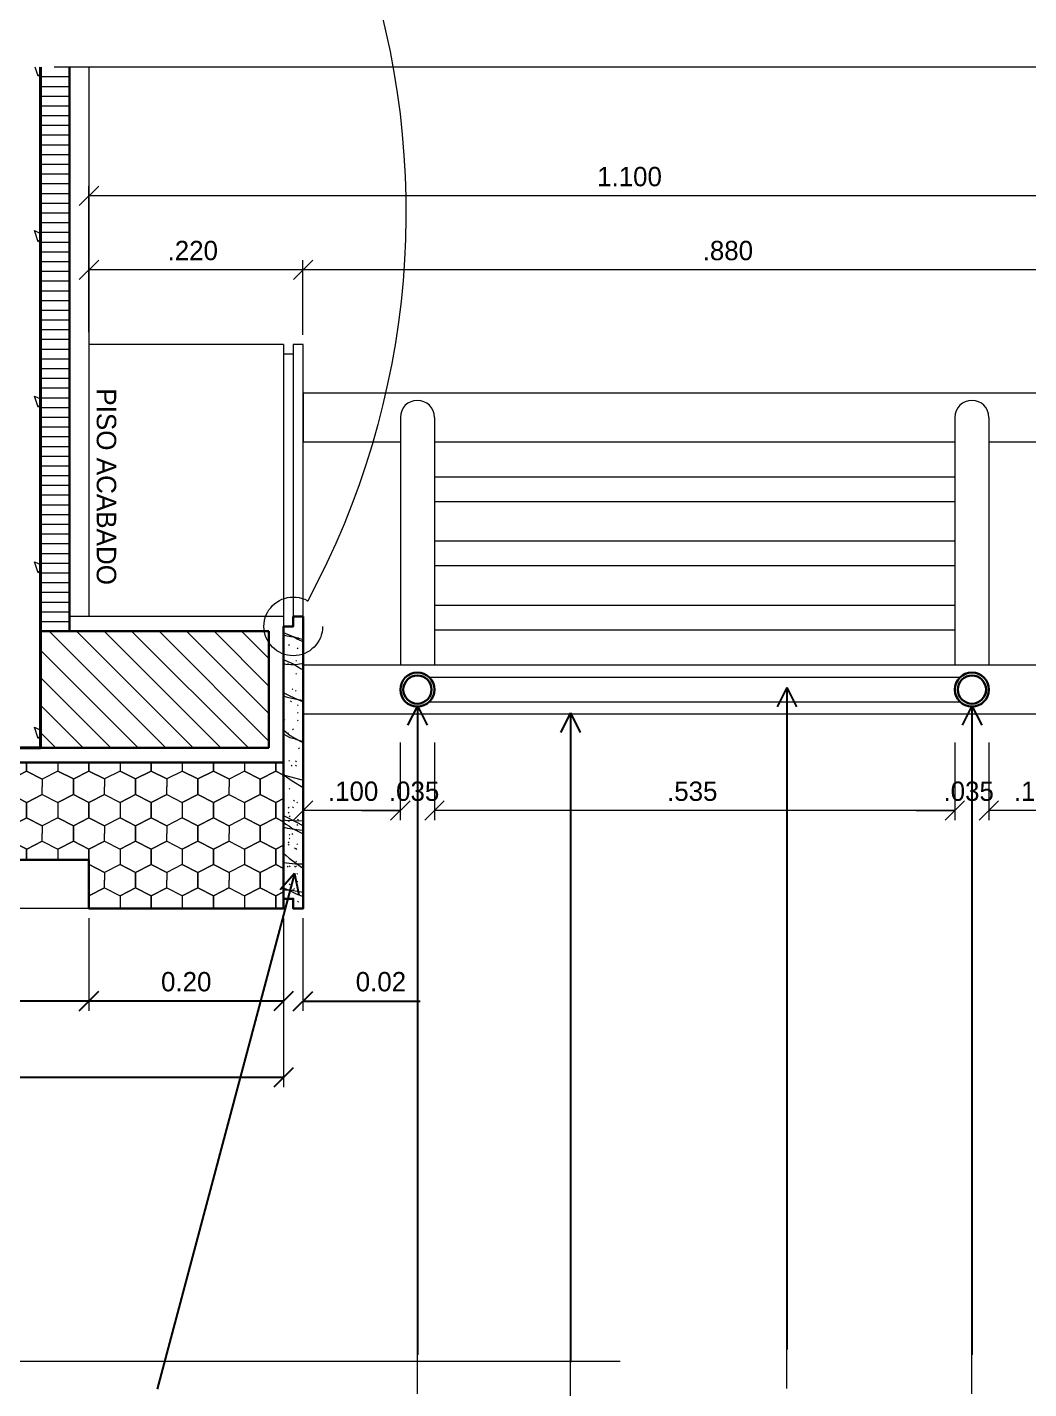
# Model space of a CAD drawing. Header units: metres. Extents: x -62 to 23, y -77 to 42.
# Drawn here: x 0.77 to 11.06, y -7 to 6.99 of the extents above; entities that cross this region are included whole.
import ezdxf
from ezdxf.enums import TextEntityAlignment as Align

# ---------------------------------------------------------------- set-up
doc = ezdxf.new("R2010")
doc.units = ezdxf.units.M
doc.header["$MEASUREMENT"] = 0
doc.linetypes.add('DGN Style 4', pattern=[3.163611, 1.580817, -0.790409, 0.001976, -0.790409])
for name, color, linetype, lineweight in [('11 - Acabamentos', 7, 'Continuous', 0), ('19 - Estrutura Metálica', 7, 'Continuous', 0), ('21 - Hachuras', 7, 'Continuous', 0), ('5 - Laje em Corte', 7, 'Continuous', 0), ('7 - Alvenaria', 7, 'Continuous', 0), ('Level 1-1', 7, 'Continuous', 0), ('Level 12', 7, 'Continuous', 0), ('Level 24-1', 7, 'Continuous', 0)]:
    doc.layers.add(name, color=color, linetype=linetype, lineweight=lineweight)
doc.styles.add('Style-CIVIL', font='CIVIL.shx')
doc.styles.add('Style-INTL_ENGINEERING', font='INTL_ENGINEERING.shx')
doc.dimstyles.get("Standard").update_dxf_attribs({"dimtxt": 0.18, "dimasz": 0.18, "dimexe": 0.18, "dimexo": 0.0625, "dimgap": 0.09, "dimtad": 0, "dimtih": 1, "dimtoh": 1, "dimdec": 4, "dimzin": 1, "dimdsep": 46, "dimtxsty": 'Standard', "dimcen": 0, "dimadec": 0, "dimazin": 0, "dimtfac": 1, "dimtdec": 4, "dimtofl": 0, "dimtmove": 0, "dimatfit": 3, "dimfxl": 0, "dimtolj": 1, "dimtzin": 1, "dimarcsym": 0})

# ---------------------------------------------------------------- blocks, each defined once
blk = doc.blocks.new('*U42')
at = {"layer": 'Level 24-1', "color": 7, "linetype": 'DGN Style 4', "lineweight": 13, "flags": 128}
for points in [[(1.4746, 0.3831), (-0.1258, 2.153)], [(-1.4409, 0.9638), (0.1573, -0.8037)]]:
    blk.add_lwpolyline(points, dxfattribs=at)
blk = doc.blocks.new('_Oblique')
at = {"color": 0, "linetype": 'ByBlock', "lineweight": -2}
blk.add_line((0.5, 0.5), (-0.5, -0.5), dxfattribs=at)
blk = doc.blocks.new('*D62')
at = {"layer": 'Defpoints', "color": 0, "linetype": 'Continuous', "lineweight": 0}
for p in [(-2.596, -2.064), (1.404, -2.064), (-2.596, -3.016)]:
    blk.add_point(p, dxfattribs=at)
at = {"layer": 'Level 1-1', "color": 2, "linetype": 'Continuous', "lineweight": 0}
for p, q in [((-2.596, -2.163), (-2.596, -3.115)), ((1.404, -2.163), (1.404, -3.115))]:
    blk.add_line(p, q, dxfattribs=at)
at = {"layer": 'Level 1-1', "color": 0, "linetype": 'Continuous', "lineweight": -2}
blk.add_line((1.404, -3.016), (-2.596, -3.016), dxfattribs=at)
at = {"layer": 'Level 1-1', "color": 0, "linetype": 'Continuous', "lineweight": -2, "xscale": 0.199, "yscale": 0.199, "zscale": 0.199, "rotation": 180}
blk.add_blockref('_Oblique', (-2.596, -3.016), dxfattribs=at)
at = {"layer": 'Level 1-1', "color": 0, "linetype": 'Continuous', "lineweight": -2, "xscale": 0.199, "yscale": 0.199, "zscale": 0.199}
blk.add_blockref('_Oblique', (1.404, -3.016), dxfattribs=at)
at = {"layer": 'Level 1-1', "color": 0, "linetype": 'Continuous', "lineweight": 0, "insert": (-0.596, -2.817), "char_height": 0.199, "attachment_point": 5, "style": 'Style-INTL_ENGINEERING'}
blk.add_mtext('0.40', dxfattribs=at)
blk = doc.blocks.new('*D61')
at = {"layer": 'Defpoints', "color": 0, "linetype": 'Continuous', "lineweight": 0}
for p in [(1.404, -2.064), (3.404, -2.064), (1.404, -3.016)]:
    blk.add_point(p, dxfattribs=at)
at = {"layer": 'Level 1-1', "color": 2, "linetype": 'Continuous', "lineweight": 0}
for p, q in [((1.404, -2.163), (1.404, -3.115)), ((3.404, -2.163), (3.404, -3.115))]:
    blk.add_line(p, q, dxfattribs=at)
at = {"layer": 'Level 1-1', "color": 0, "linetype": 'Continuous', "lineweight": -2}
blk.add_line((3.404, -3.016), (1.404, -3.016), dxfattribs=at)
at = {"layer": 'Level 1-1', "color": 0, "linetype": 'Continuous', "lineweight": -2, "xscale": 0.199, "yscale": 0.199, "zscale": 0.199, "rotation": 180}
blk.add_blockref('_Oblique', (1.404, -3.016), dxfattribs=at)
at = {"layer": 'Level 1-1', "color": 0, "linetype": 'Continuous', "lineweight": -2, "xscale": 0.199, "yscale": 0.199, "zscale": 0.199}
blk.add_blockref('_Oblique', (3.404, -3.016), dxfattribs=at)
at = {"layer": 'Level 1-1', "color": 0, "linetype": 'Continuous', "lineweight": 0, "insert": (2.404, -2.817), "char_height": 0.199, "attachment_point": 5, "style": 'Style-INTL_ENGINEERING'}
blk.add_mtext('0.20', dxfattribs=at)
blk = doc.blocks.new('*D64')
at = {"layer": 'Defpoints', "color": 0, "linetype": 'Continuous', "lineweight": 0}
for p in [(-4.596, -2.064), (3.404, -2.064), (-4.596, -3.801)]:
    blk.add_point(p, dxfattribs=at)
at = {"layer": 'Level 1-1', "color": 2, "linetype": 'Continuous', "lineweight": 0}
for p, q in [((-4.596, -2.163), (-4.596, -3.9)), ((3.404, -2.163), (3.404, -3.9))]:
    blk.add_line(p, q, dxfattribs=at)
at = {"layer": 'Level 1-1', "color": 0, "linetype": 'Continuous', "lineweight": -2}
blk.add_line((3.404, -3.801), (-4.596, -3.801), dxfattribs=at)
at = {"layer": 'Level 1-1', "color": 0, "linetype": 'Continuous', "lineweight": -2, "xscale": 0.199, "yscale": 0.199, "zscale": 0.199, "rotation": 180}
blk.add_blockref('_Oblique', (-4.596, -3.801), dxfattribs=at)
at = {"layer": 'Level 1-1', "color": 0, "linetype": 'Continuous', "lineweight": -2, "xscale": 0.199, "yscale": 0.199, "zscale": 0.199}
blk.add_blockref('_Oblique', (3.404, -3.801), dxfattribs=at)
at = {"layer": 'Level 1-1', "color": 0, "linetype": 'Continuous', "lineweight": 0, "insert": (-0.596, -3.602), "char_height": 0.199, "attachment_point": 5, "style": 'Style-INTL_ENGINEERING'}
blk.add_mtext('0.80', dxfattribs=at)
blk = doc.blocks.new('*D69')
at = {"layer": 'Defpoints'}
for p in [(1.404, 5.261), (6.904, 5.261), (1.404, 3.76), (12.404, 2.984)]:
    blk.add_point(p, dxfattribs=at)
at = {"layer": 'Level 1-1', "color": 2, "linetype": 'Continuous', "lineweight": 0}
for p, q in [((1.305, 5.161), (1.504, 5.36)), ((1.404, 3.859), (1.404, 5.36)), ((12.504, 5.36), (12.305, 5.161)), ((12.404, 3.083), (12.404, 5.36)), ((12.404, 5.261), (1.404, 5.261))]:
    blk.add_line(p, q, dxfattribs=at)
at = {"layer": 'Level 1-1', "color": 2, "linetype": 'Continuous', "lineweight": 0, "style": 'Style-INTL_ENGINEERING'}
blk.add_text('1.100', height=0.199, dxfattribs=at).set_placement((6.627, 5.459), align=Align.MIDDLE_LEFT)
blk = doc.blocks.new('*D71')
at = {"layer": 'Defpoints'}
for p in [(1.404, 4.5), (2.504, 4.5), (1.404, 3.76), (3.604, 3.734)]:
    blk.add_point(p, dxfattribs=at)
at = {"layer": 'Level 1-1', "color": 2, "linetype": 'Continuous', "lineweight": 0}
for p, q in [((1.305, 4.401), (1.504, 4.6)), ((1.404, 3.859), (1.404, 4.599)), ((3.604, 4.5), (1.404, 4.5)), ((3.704, 4.6), (3.505, 4.401)), ((3.604, 3.833), (3.604, 4.599))]:
    blk.add_line(p, q, dxfattribs=at)
at = {"layer": 'Level 1-1', "color": 2, "linetype": 'Continuous', "lineweight": 0, "style": 'Style-INTL_ENGINEERING'}
blk.add_text('.220', height=0.199, dxfattribs=at).set_placement((2.212, 4.699), align=Align.MIDDLE_LEFT)
blk = doc.blocks.new('*D70')
at = {"layer": 'Defpoints'}
for p in [(3.604, 4.5), (8.004, 4.5), (3.604, 3.734), (12.404, 2.984)]:
    blk.add_point(p, dxfattribs=at)
at = {"layer": 'Level 1-1', "color": 2, "linetype": 'Continuous', "lineweight": 0}
for p, q in [((3.505, 4.401), (3.704, 4.6)), ((3.604, 3.833), (3.604, 4.599)), ((12.404, 4.5), (3.604, 4.5)), ((12.504, 4.6), (12.305, 4.401)), ((12.404, 3.083), (12.404, 4.599))]:
    blk.add_line(p, q, dxfattribs=at)
at = {"layer": 'Level 1-1', "color": 2, "linetype": 'Continuous', "lineweight": 0, "style": 'Style-INTL_ENGINEERING'}
blk.add_text('.880', height=0.199, dxfattribs=at).set_placement((7.712, 4.699), align=Align.MIDDLE_LEFT)
blk = doc.blocks.new('*D73')
at = {"layer": 'Defpoints'}
for p in [(10.654, -0.258), (11.654, -0.258), (10.654, -1.056), (11.154, -1.056)]:
    blk.add_point(p, dxfattribs=at)
at = {"layer": 'Level 1-1', "color": 2, "linetype": 'Continuous', "lineweight": 0}
for p, q in [((10.654, -0.357), (10.654, -1.155)), ((11.654, -0.357), (11.654, -1.155)), ((10.555, -1.156), (10.754, -0.957)), ((11.754, -0.957), (11.555, -1.156)), ((11.654, -1.056), (10.654, -1.056))]:
    blk.add_line(p, q, dxfattribs=at)
at = {"layer": 'Level 1-1', "color": 2, "linetype": 'Continuous', "lineweight": 0, "style": 'Style-INTL_ENGINEERING'}
blk.add_text('.100', height=0.199, dxfattribs=at).set_placement((10.91, -0.858), align=Align.MIDDLE_LEFT)
blk = doc.blocks.new('*D74')
at = {"layer": 'Defpoints'}
for p in [(10.304, -0.258), (10.654, -0.258), (10.304, -1.056), (10.479, -1.056)]:
    blk.add_point(p, dxfattribs=at)
at = {"layer": 'Level 1-1', "color": 2, "linetype": 'Continuous', "lineweight": 0}
for p, q in [((10.304, -0.357), (10.304, -1.155)), ((10.654, -0.357), (10.654, -1.155)), ((10.404, -0.957), (10.205, -1.156)), ((10.555, -1.156), (10.754, -0.957)), ((9.905, -1.056), (10.304, -1.056)), ((11.053, -1.056), (10.654, -1.056))]:
    blk.add_line(p, q, dxfattribs=at)
at = {"layer": 'Level 1-1', "color": 2, "linetype": 'Continuous', "lineweight": 0, "style": 'Style-INTL_ENGINEERING'}
blk.add_text('.035', height=0.199, dxfattribs=at).set_placement((10.187, -0.858), align=Align.MIDDLE_LEFT)
blk = doc.blocks.new('*D75')
at = {"layer": 'Defpoints'}
for p in [(4.954, -0.258), (10.304, -0.258), (4.954, -1.056), (7.629, -1.056)]:
    blk.add_point(p, dxfattribs=at)
at = {"layer": 'Level 1-1', "color": 2, "linetype": 'Continuous', "lineweight": 0}
for p, q in [((4.954, -0.357), (4.954, -1.155)), ((10.304, -0.357), (10.304, -1.155)), ((4.855, -1.156), (5.054, -0.957)), ((10.404, -0.957), (10.205, -1.156)), ((10.304, -1.056), (4.954, -1.056))]:
    blk.add_line(p, q, dxfattribs=at)
at = {"layer": 'Level 1-1', "color": 2, "linetype": 'Continuous', "lineweight": 0, "style": 'Style-INTL_ENGINEERING'}
blk.add_text('.535', height=0.199, dxfattribs=at).set_placement((7.346, -0.858), align=Align.MIDDLE_LEFT)
blk = doc.blocks.new('*D76')
at = {"layer": 'Defpoints'}
for p in [(4.604, -0.258), (4.954, -0.258), (4.604, -1.056), (4.779, -1.056)]:
    blk.add_point(p, dxfattribs=at)
at = {"layer": 'Level 1-1', "color": 2, "linetype": 'Continuous', "lineweight": 0}
for p, q in [((4.604, -0.357), (4.604, -1.155)), ((4.954, -0.357), (4.954, -1.155)), ((4.704, -0.957), (4.505, -1.156)), ((4.855, -1.156), (5.054, -0.957)), ((4.205, -1.056), (4.604, -1.056)), ((5.353, -1.056), (4.954, -1.056))]:
    blk.add_line(p, q, dxfattribs=at)
at = {"layer": 'Level 1-1', "color": 2, "linetype": 'Continuous', "lineweight": 0, "style": 'Style-INTL_ENGINEERING'}
blk.add_text('.035', height=0.199, dxfattribs=at).set_placement((4.487, -0.858), align=Align.MIDDLE_LEFT)
blk = doc.blocks.new('*D77')
at = {"layer": 'Defpoints'}
for p in [(4.604, -0.258), (3.604, -1.056), (4.104, -1.056), (3.604, -1.314)]:
    blk.add_point(p, dxfattribs=at)
at = {"layer": 'Level 1-1', "color": 2, "linetype": 'Continuous', "lineweight": 0}
for p, q in [((4.604, -0.357), (4.604, -1.155)), ((3.505, -1.156), (3.704, -0.957)), ((3.604, -1.215), (3.604, -0.957)), ((4.704, -0.957), (4.505, -1.156)), ((4.604, -1.056), (3.604, -1.056))]:
    blk.add_line(p, q, dxfattribs=at)
at = {"layer": 'Level 1-1', "color": 2, "linetype": 'Continuous', "lineweight": 0, "style": 'Style-INTL_ENGINEERING'}
blk.add_text('.100', height=0.199, dxfattribs=at).set_placement((3.86, -0.858), align=Align.MIDDLE_LEFT)
blk = doc.blocks.new('TerminatorOpen')
at = {"color": 0, "linetype": 'ByBlock', "lineweight": -2}
for q in [(-1, 0.5), (-1, 0), (-1, -0.5)]:
    blk.add_line((0, 0), q, dxfattribs=at)
blk = doc.blocks.new('*D316')
at = {"layer": 'Defpoints', "color": 0, "linetype": 'Continuous', "lineweight": 0}
for p in [(3.404, -2.064), (3.604, -2.064), (3.604, -3.016)]:
    blk.add_point(p, dxfattribs=at)
at = {"layer": 'Level 1-1', "color": 2, "linetype": 'Continuous', "lineweight": 0}
for p, q in [((3.404, -2.163), (3.404, -3.115)), ((3.604, -2.163), (3.604, -3.115))]:
    blk.add_line(p, q, dxfattribs=at)
at = {"layer": 'Level 1-1', "color": 0, "linetype": 'Continuous', "lineweight": -2}
for p, q in [((3.404, -3.016), (3.205, -3.016)), ((3.604, -3.016), (4.807, -3.016))]:
    blk.add_line(p, q, dxfattribs=at)
at = {"layer": 'Level 1-1', "color": 0, "linetype": 'Continuous', "lineweight": -2, "xscale": 0.199, "yscale": 0.199, "zscale": 0.199}
blk.add_blockref('_Oblique', (3.404, -3.016), dxfattribs=at)
at = {"layer": 'Level 1-1', "color": 0, "linetype": 'Continuous', "lineweight": -2, "xscale": 0.199, "yscale": 0.199, "zscale": 0.199, "rotation": 180}
blk.add_blockref('_Oblique', (3.604, -3.016), dxfattribs=at)
at = {"layer": 'Level 1-1', "color": 0, "linetype": 'Continuous', "lineweight": 0, "insert": (4.405, -2.817), "char_height": 0.199, "attachment_point": 5, "style": 'Style-INTL_ENGINEERING'}
blk.add_mtext('0.02', dxfattribs=at)

msp = doc.modelspace()

# ---------------------------------------------------------------- hatches: boundary and pattern name
at = {"layer": '11 - Acabamentos', "linetype": 'Continuous', "lineweight": 0}
h = msp.add_hatch(dxfattribs=at)
h.set_pattern_fill('HONEY', color=8, style=0)
h.set_pattern_definition([(270, (4.2829, -2.4133), (-0.64, 0.48), [0.16, -0.32]), (333.435, (4.28288, -2.57328), (-1.28, 0.48), [0.178885, -1.96774]), (26.565, (4.44288, -2.65328), (1.28, 0.48), [0.178885, -1.96774]), (90, (4.6029, -2.5733), (-0.64, 0.48), [0.16, -0.32]), (153.435, (4.60288, -2.41328), (-1.28, 0.48), [0.178885, -1.96774]), (206.565, (4.44288, -2.33328), (1.28, 0.48), [0.178885, -1.96774]), (270, (4.6029, -2.4133), (-0.64, 0.48), [0.16, -0.32]), (333.435, (4.60288, -2.57328), (-1.28, 0.48), [0.178885, -1.96774]), (270, (4.4429, -2.6533), (-0.64, 0.48), [0.08, -0.4]), (270, (4.4429, -2.2533), (-0.64, 0.48), [0.08, -0.4]), (333.435, (4.44288, -2.33328), (-1.28, 0.48), [0.178885, -1.96774]), (26.565, (4.60288, -2.41328), (1.28, 0.48), [0.178885, -1.96774]), (206.565, (4.76288, -2.33328), (1.28, 0.48), [0.178885, -1.96774]), (90, (4.4429, -2.7333), (-0.64, 0.48), [0.08, -0.4]), (153.435, (4.44288, -2.65328), (-1.28, 0.48), [0.178885, -1.96774]), (206.565, (4.28288, -2.57328), (1.28, 0.48), [0.178885, -1.96774]), (333.435, (4.12288, -2.33328), (-1.28, 0.48), [0.178885, -1.96774]), (26.565, (4.28288, -2.41328), (1.28, 0.48), [0.178885, -1.96774]), (90, (4.4429, -2.3333), (-0.64, 0.48), [0.08, -0.4]), (153.435, (4.76288, -2.65328), (-1.28, 0.48), [0.178885, -1.96774]), (206.565, (4.60288, -2.57328), (1.28, 0.48), [0.178885, -1.96774]), (270, (4.7629, -2.6533), (-0.64, 0.48), [0.08, -0.4]), (90, (4.7629, -2.3333), (-0.64, 0.48), [0.08, -0.4])])
h.paths.add_polyline_path([(3.4045, -0.5636), (-4.5955, -0.5636), (-4.5955, -1.0636), (-2.5955, -1.0636), (-2.5955, -1.5636), (1.4045, -1.5636), (1.4045, -2.0636), (3.4045, -2.0636)])

# ---------------------------------------------------------------- linework, layer by layer
at = {"layer": '11 - Acabamentos', "color": 30, "linetype": 'Continuous', "lineweight": 30}
msp.add_line((1.2045, 6.5828), (1.2045, 0.7864), dxfattribs=at)
at = {"layer": '11 - Acabamentos', "color": 30, "linetype": 'Continuous', "lineweight": 13}
for p, q in [((1.4045, 6.5828), (1.4045, 0.9364)), ((3.4045, 3.7343), (1.4045, 3.7343)), ((3.4045, 3.7343), (3.4045, -0.5636)), ((3.5045, 3.6343), (3.4045, 3.6343)), ((3.4045, 0.9364), (1.2045, 0.9364)), ((3.4045, -0.5636), (-4.5955, -0.5636))]:
    msp.add_line(p, q, dxfattribs=at)
at = {"layer": '11 - Acabamentos', "color": 30, "linetype": 'Continuous', "lineweight": 0}
for p, q in [((3.4966, 0.8447), (3.5045, 0.8364)), ((3.4966, 0.8447), (3.5045, 0.8364)), ((3.4708, 0.7415), (3.4786, 0.7331)), ((3.5506, 0.7219), (3.5584, 0.7135)), ((3.456, 0.6504), (3.4638, 0.6421)), ((3.5434, 0.6144), (3.5512, 0.6061)), ((3.4446, 0.4538), (3.4525, 0.4455)), ((3.5305, 0.4853), (3.5384, 0.477)), ((3.5305, 0.3523), (3.5384, 0.344)), ((3.492, 0.1956), (3.4998, 0.1872)), ((3.5254, 0.1776), (3.5332, 0.1693)), ((3.4765, 0.0697), (3.4844, 0.0613)), ((3.546, 0.0311), (3.5538, 0.0228)), ((3.4097, -0.1205), (3.4175, -0.1288)), ((3.546, -0.0483), (3.5538, -0.0566)), ((3.546, -0.1277), (3.5538, -0.136)), ((3.4445, -0.259), (3.4523, -0.2673)), ((3.4945, -0.2181), (3.5024, -0.2265)), ((3.5562, -0.4134), (3.5641, -0.4218)), ((3.4585, -0.5419), (3.4664, -0.5502)), ((3.5278, -0.5465), (3.5357, -0.5548)), ((3.4837, -0.5906), (3.4915, -0.5989)), ((3.5278, -0.5906), (3.5357, -0.5989)), ((3.4611, -0.8297), (3.469, -0.8381)), ((3.4837, -0.7429), (3.4915, -0.7512)), ((3.5074, -0.9505), (3.5152, -0.9588)), ((3.5408, -0.9696), (3.5487, -0.9779)), ((3.4507, -1.0234), (3.4585, -1.0317)), ((3.4507, -1.0748), (3.4585, -1.0831)), ((3.4611, -1.1124), (3.469, -1.1207)), ((3.4969, -1.0172), (3.5048, -1.0255)), ((3.4532, -1.1581), (3.4611, -1.1664)), ((3.4611, -1.1572), (3.469, -1.1655)), ((3.539, -1.2571), (3.5469, -1.2654)), ((3.5408, -1.2008), (3.5487, -1.2092)), ((3.5484, -1.1457), (3.5562, -1.154)), ((3.4507, -1.3795), (3.4585, -1.3878)), ((3.4611, -1.3025), (3.469, -1.3109)), ((3.4611, -1.3396), (3.469, -1.3479)), ((3.4892, -1.2943), (3.4971, -1.3026)), ((3.5408, -1.3987), (3.5487, -1.407)), ((3.4507, -1.4037), (3.4585, -1.412)), ((3.5175, -1.4408), (3.5254, -1.4491)), ((3.5292, -1.4474), (3.537, -1.4557)), ((3.4429, -1.6284), (3.4508, -1.6367)), ((3.4635, -1.6243), (3.4714, -1.6326)), ((3.5175, -1.6284), (3.5254, -1.6367)), ((3.5292, -1.5759), (3.537, -1.5842)), ((3.5292, -1.6244), (3.537, -1.6328)), ((3.4018, -1.7466), (3.4097, -1.7549)), ((3.4635, -1.8093), (3.4714, -1.8177)), ((3.5175, -1.7029), (3.5254, -1.7113)), ((3.5407, -1.704), (3.5485, -1.7123)), ((3.5407, -1.7836), (3.5485, -1.792)), ((3.4951, -1.8696), (3.503, -1.878)), ((3.5098, -1.8571), (3.5177, -1.8654)), ((3.5484, -1.9866), (3.5562, -1.995))]:
    msp.add_line(p, q, dxfattribs=at)
at = {"layer": '11 - Acabamentos', "color": 30, "linetype": 'Continuous', "lineweight": 13, "flags": 128}
msp.add_lwpolyline([(3.6045, 0.9364), (3.6045, 3.7343), (3.5045, 3.7343), (3.5045, 0.9364)], dxfattribs=at)
at = {"layer": '11 - Acabamentos', "color": 30, "linetype": 'Continuous', "lineweight": 30, "flags": 128}
for points in [[(3.5045, 0.9364), (3.6045, 0.9364), (3.6045, -2.0636), (3.5045, -2.0636), (3.5045, -1.9636), (3.4045, -1.9636), (3.4045, 0.8364), (3.5045, 0.8364)], [(3.4045, -0.5636), (-4.5955, -0.5636), (-4.5955, -1.0636), (-2.5955, -1.0636), (-2.5955, -1.5636), (1.4045, -1.5636), (1.4045, -2.0636), (3.4045, -2.0636)]]:
    msp.add_lwpolyline(points, close=True, dxfattribs=at)
at = {"layer": '11 - Acabamentos', "color": 30, "linetype": 'Continuous', "lineweight": 0, "flags": 128}
for points in [[(3.4045, 0.7731), (3.493, 0.7357), (3.5153, 0.7227), (3.5414, 0.7083), (3.565, 0.6965), (3.5938, 0.6834), (3.6045, 0.677)], [(3.4045, 0.7492), (3.425, 0.7436), (3.4786, 0.7331), (3.5022, 0.7305), (3.5231, 0.724), (3.5584, 0.7135), (3.5846, 0.707), (3.6045, 0.7033)], [(3.4045, 0.4959), (3.4158, 0.49), (3.4551, 0.4717), (3.4826, 0.4599), (3.5087, 0.4481), (3.5401, 0.4285), (3.5571, 0.4154), (3.5768, 0.4037), (3.6029, 0.3893), (3.6045, 0.3885)], [(3.4045, 0.4544), (3.4263, 0.4481), (3.4786, 0.4429), (3.5048, 0.4429), (3.5297, 0.4455), (3.5676, 0.4507), (3.5951, 0.4547), (3.6045, 0.4564)], [(3.4045, 0.1577), (3.4224, 0.1474), (3.4629, 0.1265), (3.5519, 0.0847), (3.5741, 0.0755), (3.6045, 0.0604)], [(3.4045, 0.1212), (3.4315, 0.1134), (3.4577, 0.1056), (3.5362, 0.0886), (3.5584, 0.086), (3.5781, 0.0808), (3.6029, 0.0703), (3.6045, 0.0701)], [(3.4045, -0.2273), (3.4314, -0.2503), (3.4732, -0.2843), (3.5831, -0.3484), (3.6045, -0.3601)], [(3.4045, -0.271), (3.4065, -0.2726), (3.4327, -0.2869), (3.4693, -0.3052), (3.4981, -0.3144), (3.523, -0.3209), (3.5478, -0.3288), (3.57, -0.3353), (3.6028, -0.3471), (3.6045, -0.3478)], [(3.4045, -0.689), (3.4137, -0.6963), (3.4343, -0.71), (3.4595, -0.7283), (3.4915, -0.7512), (3.6045, -0.8186)], [(3.4045, -0.6899), (3.4137, -0.6917), (3.5831, -0.7375), (3.6045, -0.7423)], [(3.4045, -1.1091), (3.5511, -1.1824), (3.6045, -1.215)], [(3.4045, -1.1517), (3.4228, -1.1543), (3.6045, -1.1613)], [(3.4045, -1.1774), (3.4274, -1.195), (3.4641, -1.2179), (3.4892, -1.2362), (3.6045, -1.2946)], [(3.4045, -1.23), (3.4206, -1.2316), (3.4435, -1.2362), (3.5419, -1.2499), (3.5968, -1.2591), (3.6045, -1.2609)], [(3.4045, -1.4972), (3.4068, -1.4991), (3.4309, -1.5191), (3.4629, -1.5472), (3.5871, -1.6393), (3.6045, -1.6541)], [(3.4045, -1.59), (3.527, -1.6032), (3.5751, -1.6032), (3.6031, -1.6032), (3.6045, -1.6032)], [(3.4045, -1.8504), (3.4349, -1.8639), (3.4669, -1.88), (3.535, -1.912), (3.6045, -1.939)], [(3.4045, -1.8704), (3.4108, -1.8719), (3.4389, -1.8719), (3.4629, -1.8719), (3.543, -1.884), (3.5871, -1.892), (3.6045, -1.8954)]]:
    msp.add_lwpolyline(points, dxfattribs=at)
at = {"layer": '19 - Estrutura Metálica', "color": 172, "linetype": 'Continuous', "lineweight": 0, "ltscale": 10}
for p, q in [((4.6045, 2.9843), (4.6045, 0.4364)), ((4.9545, 2.9843), (4.9545, 0.4364)), ((10.3045, 2.9843), (10.3045, 0.4364)), ((10.6545, 2.9843), (10.6545, 0.4364))]:
    msp.add_line(p, q, dxfattribs=at)
at = {"layer": '19 - Estrutura Metálica', "color": 172, "linetype": 'Continuous', "lineweight": 0, "ltscale": 10, "flags": 128}
for points in [[(11.75, 3.2343), (3.6045, 3.2343), (3.6045, 2.7343), (4.6045, 2.7343)], [(4.9545, 2.7343), (10.3045, 2.7343)], [(10.6545, 2.7343), (11.6545, 2.7343)], [(10.3045, 2.3698), (4.9545, 2.3698)], [(4.9545, 2.1198), (10.3045, 2.1198)], [(10.3045, 1.7108), (4.9545, 1.7108)], [(4.9545, 1.4608), (10.3045, 1.4608)], [(10.3045, 1.0519), (4.9545, 1.0519)], [(4.9545, 0.8019), (10.3045, 0.8019)], [(11.75, 0.4364), (3.6045, 0.4364), (3.6045, -0.0636), (11.75, -0.0636)], [(10.357, 0.3114), (4.902, 0.3114)], [(4.902, 0.0614), (10.357, 0.0614)]]:
    msp.add_lwpolyline(points, dxfattribs=at)
at = {"layer": '19 - Estrutura Metálica', "color": 172, "linetype": 'Continuous', "lineweight": 30, "ltscale": 10}
for centre, radius in [((4.7795, 0.1864), 0.175), ((4.7795, 0.1864), 0.145), ((10.4795, 0.1864), 0.175), ((10.4795, 0.1864), 0.145)]:
    msp.add_circle(centre, radius, dxfattribs=at)
at = {"layer": '19 - Estrutura Metálica', "color": 172, "linetype": 'Continuous', "lineweight": 0, "ltscale": 10}
for centre in [(4.7795, 2.9843), (10.4795, 2.9843)]:
    msp.add_arc(centre, 0.175, 0, 180, dxfattribs=at)
at = {"layer": '21 - Hachuras', "color": 8, "linetype": 'Continuous', "lineweight": 0}
for p, q in [((0.8913, 6.5828), (0.9045, 6.5764)), ((0.9045, 6.4864), (1.2045, 6.4864)), ((0.9045, 6.3864), (1.2045, 6.3864)), ((0.9045, 6.2864), (1.2045, 6.2864)), ((0.9045, 6.1864), (1.2045, 6.1864)), ((0.9045, 6.0864), (1.2045, 6.0864)), ((0.9045, 5.9864), (1.2045, 5.9864)), ((0.9045, 5.8864), (1.2045, 5.8864)), ((0.9045, 5.7864), (1.2045, 5.7864)), ((0.9045, 5.6864), (1.2045, 5.6864)), ((0.9045, 5.5864), (1.2045, 5.5864)), ((0.9045, 5.4864), (1.2045, 5.4864)), ((0.9045, 5.3864), (1.2045, 5.3864)), ((0.9045, 5.2864), (1.2045, 5.2864)), ((0.9045, 5.1864), (1.2045, 5.1864)), ((0.9045, 5.0864), (1.2045, 5.0864)), ((0.8451, 4.9034), (0.9045, 4.8749)), ((0.9045, 4.9864), (1.2045, 4.9864)), ((0.9045, 4.8864), (1.2045, 4.8864)), ((0.9045, 4.7864), (1.2045, 4.7864)), ((0.9045, 4.6864), (1.2045, 4.6864)), ((0.9045, 4.5864), (1.2045, 4.5864)), ((0.9045, 4.4864), (1.2045, 4.4864)), ((0.9045, 4.3864), (1.2045, 4.3864)), ((0.9045, 4.2864), (1.2045, 4.2864)), ((0.9045, 4.1864), (1.2045, 4.1864)), ((0.9045, 4.0864), (1.2045, 4.0864)), ((0.9045, 3.9864), (1.2045, 3.9864)), ((0.9045, 3.8864), (1.2045, 3.8864)), ((0.9045, 3.7864), (1.2045, 3.7864)), ((0.9045, 3.6864), (1.2045, 3.6864)), ((0.9045, 3.5864), (1.2045, 3.5864)), ((0.9045, 3.4864), (1.2045, 3.4864)), ((0.9045, 3.3864), (1.2045, 3.3864)), ((0.9045, 3.2864), (1.2045, 3.2864)), ((0.8451, 3.2019), (0.9045, 3.1734)), ((0.9045, 3.1864), (1.2045, 3.1864)), ((0.9045, 3.0864), (1.2045, 3.0864)), ((0.9045, 2.9864), (1.2045, 2.9864)), ((0.9045, 2.8864), (1.2045, 2.8864)), ((0.9045, 2.7864), (1.2045, 2.7864)), ((0.9045, 2.6864), (1.2045, 2.6864)), ((0.9045, 2.5864), (1.2045, 2.5864)), ((0.9045, 2.4864), (1.2045, 2.4864)), ((0.9045, 2.3864), (1.2045, 2.3864)), ((0.9045, 2.2864), (1.2045, 2.2864)), ((0.9045, 2.1864), (1.2045, 2.1864)), ((0.9045, 2.0864), (1.2045, 2.0864)), ((0.9045, 1.9864), (1.2045, 1.9864)), ((0.9045, 1.8864), (1.2045, 1.8864)), ((0.9045, 1.7864), (1.2045, 1.7864)), ((0.9045, 1.6864), (1.2045, 1.6864)), ((0.9045, 1.5864), (1.2045, 1.5864)), ((0.8451, 1.5004), (0.9045, 1.4719)), ((0.9045, 1.4864), (1.2045, 1.4864)), ((0.9045, 1.3864), (1.2045, 1.3864)), ((0.9045, 1.2864), (1.2045, 1.2864)), ((0.9045, 1.1864), (1.2045, 1.1864)), ((0.9045, 1.0864), (1.2045, 1.0864)), ((0.9045, 0.9864), (1.2045, 0.9864)), ((0.9045, 0.8864), (1.2045, 0.8864)), ((0.9937, 0.7864), (2.1937, -0.4136)), ((1.2765, 0.7864), (2.4765, -0.4136)), ((1.5594, 0.7864), (2.7594, -0.4136)), ((1.8422, 0.7864), (3.0422, -0.4136)), ((2.1251, 0.7864), (3.2545, -0.343)), ((2.4079, 0.7864), (3.2545, -0.0602)), ((2.6907, 0.7864), (3.2545, 0.2227)), ((2.9736, 0.7864), (3.2545, 0.5055)), ((0.9045, 0.5928), (1.9108, -0.4136)), ((0.9045, 0.3099), (1.628, -0.4136)), ((0.9045, 0.0271), (1.3452, -0.4136)), ((0.8451, -0.2011), (0.9045, -0.2296)), ((0.9045, -0.2558), (1.0623, -0.4136))]:
    msp.add_line(p, q, dxfattribs=at)
at = {"layer": '21 - Hachuras', "color": 2, "linetype": 'DGN Style 4', "lineweight": 0}
msp.add_line((1.4045, -2.0636), (-4.5955, -2.0636), dxfattribs=at)
at = {"layer": '21 - Hachuras', "color": 8, "linetype": 'Continuous', "lineweight": 0, "flags": 128}
for points in [[(0.9045, 6.523), (0.8807, 6.4912), (0.8521, 6.5828)], [(0.9045, 4.8215), (0.8807, 4.7897), (0.8451, 4.9034)], [(0.9045, 3.12), (0.8807, 3.0882), (0.8451, 3.2019)], [(0.9045, 1.4185), (0.8807, 1.3867), (0.8451, 1.5004)], [(0.9045, -0.283), (0.8807, -0.3148), (0.8451, -0.2011)]]:
    msp.add_lwpolyline(points, dxfattribs=at)
at = {"layer": '5 - Laje em Corte', "color": 1, "linetype": 'Continuous', "lineweight": 40}
for p, q in [((0.9045, 6.5828), (0.9045, -0.4136)), ((0.9045, -0.4136), (-4.4455, -0.4136))]:
    msp.add_line(p, q, dxfattribs=at)
at = {"layer": '7 - Alvenaria', "color": 7, "linetype": 'Continuous', "lineweight": 30, "ltscale": 10}
for p, q in [((3.2545, 0.7864), (0.9045, 0.7864)), ((3.2545, 0.7864), (3.2545, -0.4136)), ((3.2545, -0.4136), (0.9045, -0.4136))]:
    msp.add_line(p, q, dxfattribs=at)
at = {"layer": 'Level 1-1', "color": 2, "linetype": 'Continuous', "lineweight": 0, "extrusion": (0, 0, -1)}
msp.add_arc((3.7534, 5.0956), 8.4153, 161.28091, 208.35433, dxfattribs=at)
at = {"layer": 'Level 12', "color": 2, "linetype": 'Continuous', "lineweight": 0}
for p, q in [((4.7795, -7.0524), (4.7794, -6.6524)), ((8.5759, -6.9971), (8.5759, -6.5971)), ((10.4795, -7.0524), (10.4794, -6.6524)), ((6.352, -7.1267), (6.3519, -6.7267))]:
    msp.add_line(p, q, dxfattribs=at)
at = {"layer": 'Level 24-1', "color": 7, "linetype": 'DGN Style 4', "lineweight": 13}
msp.add_circle((3.5045, 0.8364), 0.3014, dxfattribs=at)

# ---------------------------------------------------------------- block references
at = {"layer": 'Level 24-1', "color": 7, "linetype": 'DGN Style 4', "lineweight": 13, "xscale": 7.500005604330255, "yscale": 7.500005604330255, "zscale": 7.500005604330255, "rotation": 227.8806572216595}
msp.add_blockref('*U42', (0.2944, 3.4153), dxfattribs=at)

# ---------------------------------------------------------------- texts
at = {"layer": 'Level 12', "color": 2, "linetype": 'Continuous', "lineweight": 13, "insert": (1.5828, 2.2722), "char_height": 0.199998, "attachment_point": 5, "rotation": 270, "line_spacing_factor": 1.200006, "style": 'Style-INTL_ENGINEERING'}
msp.add_mtext('PISO ACABADO\\P', dxfattribs=at)

# ---------------------------------------------------------------- dimensions: what is measured, and where the dimension line sits
at = {"layer": 'Level 1-1', "color": 2, "linetype": 'Continuous', "lineweight": 0}
for base, p1, p2, override, picture, middle in [((1.4045, 5.2605), (12.4045, 2.9843), (1.4045, 3.7596), {"dimtxt": 0.199, "dimasz": 0.199, "dimexe": 0.099, "dimexo": 0.099, "dimgap": 0.099, "dimtad": 1, "dimtih": 0, "dimtoh": 0, "dimdec": 3, "dimlfac": 0.1, "dimzin": 7, "dimtxsty": 'Style-INTL_ENGINEERING', "dimblk": 'Oblique', "dimclre": 2, "dimtdec": 3, "dimatfit": 1, "dimfrac": 2, "dimtolj": 0, "dimtzin": 7, "dimlwe": 0}, '*D69', (6.9045, 5.2605)), ((1.4045, 4.5001), (3.6045, 3.7343), (1.4045, 3.7596), {"dimtxt": 0.199, "dimasz": 0.199, "dimexe": 0.099, "dimexo": 0.099, "dimgap": 0.099, "dimtad": 1, "dimtih": 0, "dimtoh": 0, "dimdec": 3, "dimlfac": 0.1, "dimzin": 7, "dimtxsty": 'Style-INTL_ENGINEERING', "dimblk": 'Oblique', "dimclre": 2, "dimtdec": 3, "dimatfit": 1, "dimfrac": 2, "dimtolj": 0, "dimtzin": 7, "dimlwe": 0}, '*D71', (2.5045, 4.5001)), ((3.6045, 4.5001), (12.4045, 2.9843), (3.6045, 3.7343), {"dimtxt": 0.199, "dimasz": 0.199, "dimexe": 0.099, "dimexo": 0.099, "dimgap": 0.099, "dimtad": 1, "dimtih": 0, "dimtoh": 0, "dimdec": 3, "dimlfac": 0.1, "dimzin": 7, "dimtxsty": 'Style-INTL_ENGINEERING', "dimblk": 'Oblique', "dimclre": 2, "dimtdec": 3, "dimatfit": 1, "dimfrac": 2, "dimtolj": 0, "dimtzin": 7, "dimlwe": 0}, '*D70', (8.0045, 4.5001)), ((3.6045, -1.0562), (4.6045, -0.2578), (3.6045, -1.3136), {"dimtxt": 0.199, "dimasz": 0.199, "dimexe": 0.099, "dimexo": 0.099, "dimgap": 0.099, "dimtad": 1, "dimtih": 0, "dimtoh": 0, "dimdec": 3, "dimlfac": 0.1, "dimzin": 7, "dimtxsty": 'Style-INTL_ENGINEERING', "dimblk": 'Oblique', "dimclre": 2, "dimtdec": 3, "dimatfit": 1, "dimfrac": 2, "dimtolj": 0, "dimtzin": 7, "dimlwe": 0}, '*D77', (4.1045, -1.0562)), ((4.6045, -1.0562), (4.9545, -0.2578), (4.6045, -0.2578), {"dimtxt": 0.199, "dimasz": 0.199, "dimexe": 0.099, "dimexo": 0.099, "dimgap": 0.099, "dimtad": 1, "dimtih": 0, "dimtoh": 0, "dimdec": 3, "dimlfac": 0.1, "dimzin": 7, "dimtxsty": 'Style-INTL_ENGINEERING', "dimblk": 'Oblique', "dimclre": 2, "dimtdec": 3, "dimatfit": 1, "dimfrac": 2, "dimtolj": 0, "dimtzin": 7, "dimlwe": 0}, '*D76', (4.7795, -1.0562)), ((4.9545, -1.0562), (10.3045, -0.2578), (4.9545, -0.2578), {"dimtxt": 0.199, "dimasz": 0.199, "dimexe": 0.099, "dimexo": 0.099, "dimgap": 0.099, "dimtad": 1, "dimtih": 0, "dimtoh": 0, "dimdec": 3, "dimlfac": 0.1, "dimzin": 7, "dimtxsty": 'Style-INTL_ENGINEERING', "dimblk": 'Oblique', "dimclre": 2, "dimtdec": 3, "dimatfit": 1, "dimfrac": 2, "dimtolj": 0, "dimtzin": 7, "dimlwe": 0}, '*D75', (7.6295, -1.0562)), ((10.3045, -1.0562), (10.6545, -0.2578), (10.3045, -0.2578), {"dimtxt": 0.199, "dimasz": 0.199, "dimexe": 0.099, "dimexo": 0.099, "dimgap": 0.099, "dimtad": 1, "dimtih": 0, "dimtoh": 0, "dimdec": 3, "dimlfac": 0.1, "dimzin": 7, "dimtxsty": 'Style-INTL_ENGINEERING', "dimblk": 'Oblique', "dimclre": 2, "dimtdec": 3, "dimatfit": 1, "dimfrac": 2, "dimtolj": 0, "dimtzin": 7, "dimlwe": 0}, '*D74', (10.4795, -1.0562)), ((10.6545, -1.0562), (11.6545, -0.2578), (10.6545, -0.2578), {"dimtxt": 0.199, "dimasz": 0.199, "dimexe": 0.099, "dimexo": 0.099, "dimgap": 0.099, "dimtad": 1, "dimtih": 0, "dimtoh": 0, "dimdec": 3, "dimlfac": 0.1, "dimzin": 7, "dimtxsty": 'Style-INTL_ENGINEERING', "dimblk": 'Oblique', "dimclre": 2, "dimtdec": 3, "dimatfit": 1, "dimfrac": 2, "dimtolj": 0, "dimtzin": 7, "dimlwe": 0}, '*D73', (11.1545, -1.0562)), ((-4.5955, -3.8009), (3.4045, -2.0636), (-4.5955, -2.0636), {"dimtxt": 0.199, "dimasz": 0.199, "dimexe": 0.099, "dimexo": 0.099, "dimgap": 0.099, "dimtad": 1, "dimtih": 0, "dimtoh": 0, "dimdec": 2, "dimlfac": 0.1, "dimzin": 3, "dimtxsty": 'Style-INTL_ENGINEERING', "dimblk": 'Oblique', "dimclre": 2, "dimtdec": 2, "dimatfit": 1, "dimfrac": 2, "dimtolj": 0, "dimtzin": 3, "dimlwe": 0}, '*D64', (-0.5955, -3.6024)), ((-2.5955, -3.0157), (1.4045, -2.0636), (-2.5955, -2.0636), {"dimtxt": 0.199, "dimasz": 0.199, "dimexe": 0.099, "dimexo": 0.099, "dimgap": 0.099, "dimtad": 1, "dimtih": 0, "dimtoh": 0, "dimdec": 2, "dimlfac": 0.1, "dimzin": 3, "dimtxsty": 'Style-INTL_ENGINEERING', "dimblk": 'Oblique', "dimclre": 2, "dimtdec": 2, "dimatfit": 1, "dimfrac": 2, "dimtolj": 0, "dimtzin": 3, "dimlwe": 0}, '*D62', (-0.5955, -2.8172)), ((1.4045, -3.0157), (3.4045, -2.0636), (1.4045, -2.0636), {"dimtxt": 0.199, "dimasz": 0.199, "dimexe": 0.099, "dimexo": 0.099, "dimgap": 0.099, "dimtad": 1, "dimtih": 0, "dimtoh": 0, "dimdec": 2, "dimlfac": 0.1, "dimzin": 3, "dimtxsty": 'Style-INTL_ENGINEERING', "dimblk": 'Oblique', "dimclre": 2, "dimtdec": 2, "dimatfit": 1, "dimfrac": 2, "dimtolj": 0, "dimtzin": 3, "dimlwe": 0}, '*D61', (2.4045, -2.8172))]:
    dim = msp.add_linear_dim(base=base, p1=p1, p2=p2, angle=180, dimstyle='Standard', override=override, dxfattribs=at)
    dim.commit()
    dim.dimension.update_dxf_attribs({"geometry": picture, "text_midpoint": middle})
dim = msp.add_linear_dim(base=(3.6045, -3.0157), p1=(3.4045, -2.0636), p2=(3.6045, -2.0636), dimstyle='Standard', override={"dimtxt": 0.199, "dimasz": 0.199, "dimexe": 0.099, "dimexo": 0.099, "dimgap": 0.099, "dimtad": 1, "dimtih": 0, "dimtoh": 0, "dimdec": 2, "dimlfac": 0.1, "dimzin": 3, "dimtxsty": 'Style-INTL_ENGINEERING', "dimblk": 'Oblique', "dimclre": 2, "dimtdec": 2, "dimatfit": 1, "dimfrac": 2, "dimtolj": 0, "dimtzin": 3, "dimlwe": 0}, dxfattribs=at)
dim.commit()
dim.dimension.update_dxf_attribs({"geometry": '*D316', "text_midpoint": (4.4047, -3.0157), "dimtype": 160})

# ---------------------------------------------------------------- leaders
at = {"layer": 'Level 12', "color": 2, "linetype": 'Continuous', "lineweight": 0}
for points in [[(8.5759, 0.208), (8.5759, -6.5971)], [(4.7795, 0.0212), (4.7794, -6.6524)], [(10.4795, 0.0212), (10.4794, -6.6524)], [(6.352, -0.0532), (6.3519, -6.7267)], [(3.5175, -1.7029), (2.1067, -7.002)]]:
    msp.add_leader(points, dimstyle='Standard', override={"dimtxt": 0.2, "dimasz": 0.2, "dimgap": 0, "dimtad": 1, "dimtxsty": 'Style-CIVIL', "dimldrblk": 'TerminatorOpen'}, dxfattribs=at)

doc.saveas('drawing.dxf')
